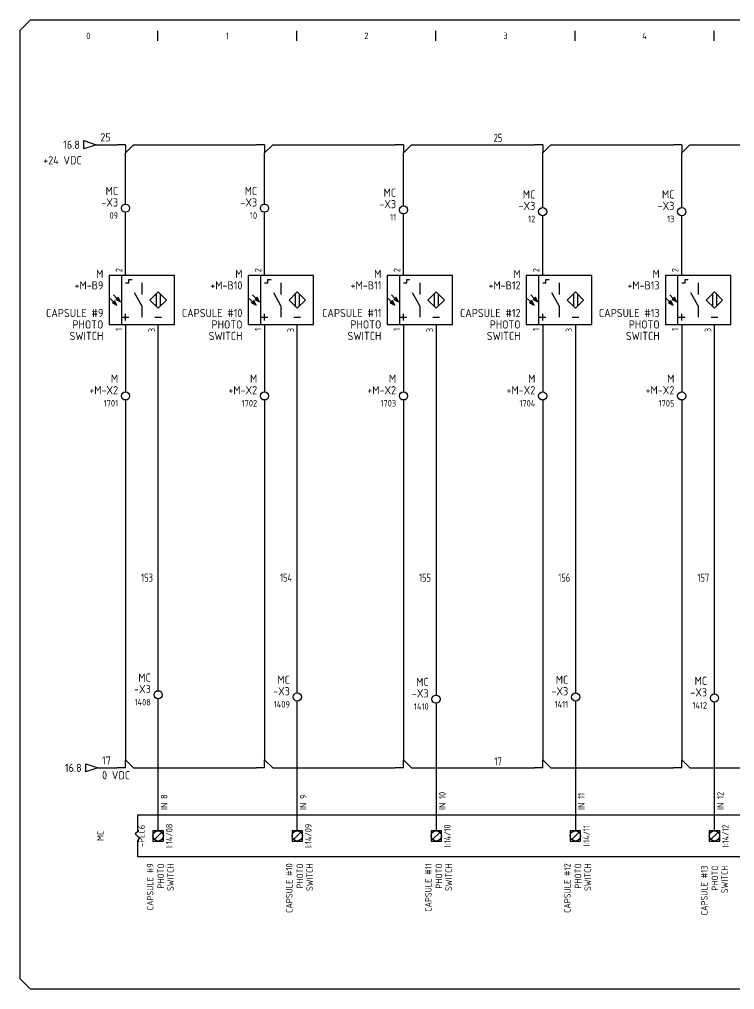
# Model space of a CAD drawing. Header units: millimetres. Extents: x 0 to 840, y 0 to 593.
# Drawn here: x 0 to 438, y 0 to 593 of the extents above; entities that cross this region are included whole.
import ezdxf
from ezdxf.enums import TextEntityAlignment as Align

# ---------------------------------------------------------------- set-up
doc = ezdxf.new("R2010")
doc.units = ezdxf.units.MM
doc.header["$LTSCALE"] = 10
doc.header["$MEASUREMENT"] = 0
for name, color, linetype in [('BLU_1.0mm^2', 5, 'Continuous'), ('BLU_1.5mm^2', 5, 'Continuous'), ('DESC', 150, 'Continuous'), ('GRN_1.0mm^2', 3, 'Continuous'), ('GRY_0.5mm^2', 9, 'Continuous'), ('LOC', 8, 'Continuous'), ('SYMS', 7, 'Continuous'), ('TAGS', 150, 'Continuous'), ('TERMS', 123, 'Continuous'), ('TITLE', 7, 'Continuous'), ('WIRENO', 72, 'Continuous'), ('WIREREF_DEST', 52, 'Continuous'), ('XREF', 7, 'Continuous')]:
    doc.layers.add(name, color=color, linetype=linetype)
doc.styles.add('ITALIC', font='ITALIC')
doc.styles.add('SIMPLEX', font='simplex')
doc.styles.add('WD_IEC', font='isocp2.shx', dxfattribs={"width": 0.9, "height": 4})

# ---------------------------------------------------------------- blocks, each defined once
blk = doc.blocks.new('PLCIO_51B4$$1')
at = {"layer": 'SYMS', "ltscale": 25}
for p, q in [((-12.7, 12.7), (-12.7, 2.54)), ((653.53, 12.7), (-12.7, 12.7)), ((-12.7, 2.54), (-14.05, 1.19)), ((-14.05, 1.19), (-11.35, -1.5)), ((-11.35, -1.5), (-12.7, -2.85)), ((-12.7, -2.85), (-12.7, -12.7)), ((-12.7, -12.7), (653.53, -12.7))]:
    blk.add_line(p, q, dxfattribs=at)
at = {"layer": 'SYMS'}
for p, q in [((-3.18, 3.17), (-3.18, -3.18)), ((3.17, 3.17), (-3.18, 3.17)), ((-3.18, 3.17), (-3.18, -3.18)), ((3.17, 3.17), (-3.18, 3.17)), ((-2.25, -2.25), (2.25, 2.25)), ((3.17, -3.18), (3.17, 3.17)), ((3.17, -3.18), (3.17, 3.17)), ((81.83, 3.17), (81.83, -3.18)), ((88.17, 3.17), (81.83, 3.17)), ((81.83, 3.17), (81.83, -3.18)), ((88.17, 3.17), (81.83, 3.17)), ((82.75, -2.25), (87.25, 2.25)), ((88.17, -3.18), (88.17, 3.17)), ((88.17, -3.18), (88.17, 3.17)), ((166.82, 3.17), (166.82, -3.18)), ((173.18, 3.17), (166.82, 3.17)), ((166.82, 3.17), (166.82, -3.18)), ((173.18, 3.17), (166.82, 3.17)), ((167.75, -2.25), (172.25, 2.25)), ((173.18, -3.18), (173.18, 3.17)), ((173.18, -3.18), (173.18, 3.17)), ((251.82, 3.17), (251.82, -3.18)), ((258.18, 3.17), (251.82, 3.17)), ((251.82, 3.17), (251.82, -3.18)), ((258.18, 3.17), (251.82, 3.17)), ((252.75, -2.25), (257.25, 2.25)), ((258.18, -3.18), (258.18, 3.17)), ((258.18, -3.18), (258.18, 3.17)), ((336.82, 3.17), (336.82, -3.18)), ((343.18, 3.17), (336.82, 3.17)), ((336.82, 3.17), (336.82, -3.18)), ((343.18, 3.17), (336.82, 3.17)), ((337.75, -2.25), (342.25, 2.25)), ((343.18, -3.18), (343.18, 3.17)), ((343.18, -3.18), (343.18, 3.17)), ((-3.18, -3.18), (3.17, -3.18)), ((-3.18, -3.18), (3.17, -3.18)), ((81.83, -3.18), (88.17, -3.18)), ((81.83, -3.18), (88.17, -3.18)), ((166.82, -3.18), (173.18, -3.18)), ((166.82, -3.18), (173.18, -3.18)), ((251.82, -3.18), (258.18, -3.18)), ((251.82, -3.18), (258.18, -3.18)), ((336.82, -3.18), (343.18, -3.18)), ((336.82, -3.18), (343.18, -3.18))]:
    blk.add_line(p, q, dxfattribs=at)
for centre in [(0, 0), (85, 0), (170, 0), (255, 0), (340, 0)]:
    blk.add_circle(centre, 3.17, dxfattribs=at)
at = {"ltscale": 25, "style": 'WD_IEC', "width": 0.8}
blk.add_attdef('LOC', text='', height=3.17, rotation=90, dxfattribs=at).set_placement((-33.34, 0), align=Align.CENTER)
at = {"ltscale": 25, "style": 'WD_IEC'}
blk.add_attdef('TAG_1', text='', height=3.17, rotation=90, dxfattribs=at).set_placement((-8.17, 0), align=Align.CENTER)
at = {"layer": 'SYMS', "style": 'WD_IEC', "width": 0.9}
for tag, p in [('TERMDESC09', (1.65, 15.88)), ('TERMDESC10', (86.65, 15.88)), ('TERMDESC11', (171.65, 15.88)), ('TERMDESC12', (256.65, 15.88)), ('TERMDESC13', (341.65, 15.88)), ('TERMDESC14', (426.65, 15.88)), ('TERMDESC15', (511.65, 15.88)), ('TERMDESC16', (596.65, 15.88))]:
    blk.add_attdef(tag, text='', height=3.17, rotation=90, dxfattribs=at).set_placement(p, align=Align.TOP_LEFT)
at = {"layer": 'SYMS', "style": 'WD_IEC'}
for tag, p in [('TAGA09', (4.76, 0)), ('TAGA10', (89.76, 0)), ('TAGA12', (259.76, 0)), ('TAGA13', (344.76, 0)), ('TAGA14', (429.76, 0)), ('TAGA15', (514.76, 0)), ('TAGA16', (599.76, 0)), ('TAGA11', (174.76, 0))]:
    blk.add_attdef(tag, text='', height=3.17, rotation=90, dxfattribs=at).set_placement(p, align=Align.TOP_CENTER)
at = {"layer": 'SYMS', "style": 'WD_IEC', "width": 0.9}
for tag, p in [('TERM09', (-4.76, 0)), ('TERM10', (80.24, 0)), ('TERM11', (165.24, 0)), ('TERM12', (250.24, 0)), ('TERM13', (335.24, 0)), ('TERM14', (420.24, 0)), ('TERM15', (505.24, 0)), ('TERM16', (590.24, 0)), ('TERM17', (639.24, 0))]:
    blk.add_attdef(tag, text='', height=3.17, rotation=90, dxfattribs=at).set_placement(p, align=Align.CENTER)
at = {"layer": 'SYMS', "style": 'WD_IEC', "flags": 1}
for tag, p in [('X2TERM09', (0, 3.17)), ('X2TERM10', (85, 3.17)), ('X2TERM11', (170, 3.17)), ('X2TERM12', (255, 3.17)), ('X2TERM13', (340, 3.17)), ('X2TERM14', (425, 3.17)), ('X2TERM15', (510, 3.17)), ('X2TERM16', (595, 3.17)), ('X8TERM17', (644, -3.18))]:
    blk.add_attdef(tag, text='', height=0.254, rotation=90, dxfattribs=at).set_placement(p, align=Align.RIGHT)
at = {"layer": 'SYMS', "style": 'WD_IEC', "width": 0.9}
blk.add_attdef('TERMDESC17', text='', height=3.17, rotation=90, dxfattribs=at).set_placement((645.59, -15.88), align=Align.TOP_RIGHT)
for tag, p in [('DESCA10', (82.62, -29.37)), ('DESCB10', (86.59, -29.37)), ('DESCC10', (90.56, -29.37)), ('DESCD10', (94.53, -29.37)), ('DESCE10', (98.49, -29.37)), ('DESCA12', (252.62, -29.37)), ('DESCB12', (256.59, -29.37)), ('DESCC12', (260.56, -29.37)), ('DESCD12', (264.53, -29.37)), ('DESCE12', (268.49, -29.37)), ('DESCA13', (337.62, -29.37)), ('DESCB13', (341.59, -29.37)), ('DESCC13', (345.56, -29.37)), ('DESCD13', (349.53, -29.37)), ('DESCE13', (353.49, -29.37)), ('DESCA14', (422.62, -29.37)), ('DESCB14', (426.59, -29.37)), ('DESCC14', (430.56, -29.37)), ('DESCD14', (434.53, -29.37)), ('DESCE14', (438.49, -29.37)), ('DESCA15', (507.62, -29.37)), ('DESCB15', (511.59, -29.37)), ('DESCC15', (515.56, -29.37)), ('DESCD15', (519.53, -29.37)), ('DESCE15', (523.49, -29.37)), ('DESCA16', (592.62, -29.37)), ('DESCB16', (596.59, -29.37)), ('DESCC16', (600.56, -29.37)), ('DESCD16', (604.53, -29.37)), ('DESCE16', (608.49, -29.37)), ('DESCA09', (-2.38, -29.37)), ('DESCB09', (1.59, -29.37)), ('DESCC09', (5.56, -29.37)), ('DESCD09', (9.52, -29.37)), ('DESCE09', (13.49, -29.37)), ('DESCA11', (167.62, -29.37)), ('DESCB11', (171.59, -29.37)), ('DESCC11', (175.56, -29.37)), ('DESCD11', (179.53, -29.37)), ('DESCE11', (183.49, -29.37))]:
    blk.add_attdef(tag, text='', height=3.17, rotation=90, dxfattribs=at).set_placement(p, align=Align.RIGHT)
blk = doc.blocks.new('VPX11PE3R')
for p, q in [((-1.25, 7.5), (-1.25, -7.5)), ((1, 5.25), (1, 6.25)), ((1, 6.25), (2, 6.25)), ((0, 5.25), (1, 5.25)), ((5, 5.25), (5, 1.75)), ((-3.66, -0.53), (-4.72, 0.53)), ((-2.59, 0.53), (-3.66, 1.59)), ((-2.24, 0.88), (-2.95, 0.18)), ((-2.95, 0.18), (-1.53, -0.53)), ((-1.53, -0.53), (-2.24, 0.88)), ((5, -1.75), (2.81, 2.19)), ((9.38, 1.87), (9.38, -1.88)), ((10.62, 1.87), (10.62, -1.88)), ((-3.3, -0.18), (-4.01, -0.88)), ((-4.01, -0.88), (-2.59, -1.59)), ((-2.59, -1.59), (-3.3, -0.18)), ((5, -1.75), (5, -5.25)), ((-1, -5.25), (1, -5.25)), ((0, -6.25), (0, -4.25)), ((9, -5.25), (11, -5.25))]:
    blk.add_line(p, q)
for points in [[(-5, -7.5), (15, -7.5), (15, 7.5), (-5, 7.5)], [(10, 2.5), (12.5, 0), (10, -2.5), (7.5, 0)]]:
    blk.add_lwpolyline(points, close=True)
for points in [[(-2.24, 0.88), (-2.95, 0.18), (-1.53, -0.53)], [(-3.3, -0.18), (-4.01, -0.88), (-2.59, -1.59)]]:
    blk.add_solid(points)
at = {"style": 'WD_IEC'}
blk.add_attdef('TERM02', (-1, 8.5), '', height=2, rotation=90, dxfattribs=at)
for tag, p in [('INST', (-6.75, 10.25)), ('LOC', (-6.75, 6.75)), ('TAG1', (-6.75, 3.25)), ('DESC1', (-6.75, -5.2)), ('DESC2', (-6.75, -8.7)), ('DESC3', (-6.75, -12.2))]:
    blk.add_attdef(tag, text='', height=2.5, dxfattribs=at).set_placement(p, align=Align.RIGHT)
at = {"style": 'WD_IEC', "flags": 1}
for tag, p, height in [('X2TERM02', (0, 7.5), 0.32), ('MFG', (17.75, 6.5), 1.5), ('CAT', (17.75, 4), 1.5), ('ASSYCODE', (16, -4), 1), ('FAMILY', (16, -5.5), 1), ('X8TERM01', (0, -7.5), 0.32), ('X8TERM03', (10, -7.5), 0.32), ('CATDESC', (16, -7), 1)]:
    blk.add_attdef(tag, p, '', height=height, dxfattribs=at)
at = {"lineweight": 15, "style": 'WD_IEC'}
blk.add_attdef('XREF', text='', height=2.5, dxfattribs=at).set_placement((-6.75, -1.35), align=Align.RIGHT)
at = {"style": 'WD_IEC'}
for tag, p in [('TERM01', (-1, -8.5)), ('TERM03', (9, -8.5))]:
    blk.add_attdef(tag, text='', height=2, rotation=90, dxfattribs=at).set_placement(p, align=Align.RIGHT)
blk = doc.blocks.new('acade_title')
at = {"layer": 'SYMS'}
for p, q in [((85, 580), (85, 586)), ((170, 580), (170, 586)), ((255, 580), (255, 586)), ((340, 580), (340, 586)), ((425, 580), (425, 586))]:
    blk.add_line(p, q, dxfattribs=at)
at = {"layer": 'TITLE', "const_width": 0.784}
blk.add_lwpolyline([(765.79, 7.07), (765.79, 586.36), (759.5, 592.64), (7.07, 592.64), (0.79, 586.36), (0.79, 7.07), (7.07, 0.79), (759.5, 0.79)], close=True, dxfattribs=at)
at = {"layer": 'SYMS', "style": 'WD_IEC', "width": 0.9}
for s, p in [('0', (42.5, 581)), ('1', (127.5, 581)), ('2', (212.5, 581)), ('3', (297.5, 581)), ('4', (382.5, 581))]:
    blk.add_text(s, height=4, dxfattribs=at).set_placement(p, align=Align.CENTER)
at = {"layer": 'TITLE', "color": 1, "style": 'ITALIC'}
for tag, height, p in [('TITLE#1', 3, (806.47, 85.58)), ('TITLE#2', 3, (806.47, 80.5)), ('TITLE#3', 3, (806.47, 75.41)), ('TITLE#4', 3, (806.47, 70.33)), ('DWG#', 4, (806.47, 20.76))]:
    blk.add_attdef(tag, text='', height=height, dxfattribs=at).set_placement(p, align=Align.CENTER)
at = {"layer": 'TITLE', "color": 1, "style": 'SIMPLEX'}
blk.add_attdef('CAD#', (772.63, 49.19), '', height=2.5, rotation=90, dxfattribs=at)
at = {"layer": 'TITLE', "color": 1}
for tag, p, height, style in [('ENGINEER', (783.37, 49.19), 2.5, 'ITALIC'), ('CHKDBY', (813.2, 49.2), 2.5, 'ITALIC'), ('JOB#', (789.06, 41.3), 2.5, 'SIMPLEX'), ('DRAWNBY', (814.95, 41.3), 2.5, 'ITALIC'), ('SCALE', (786.29, 33.76), 2.5, 'SIMPLEX'), ('DATE', (812.8, 33.76), 2.5, 'SIMPLEX'), ('SHTS', (815.9, 6.29), 4, 'ITALIC')]:
    blk.add_attdef(tag, p, '', height=height, dxfattribs=dict(at, style=style))
at = {"layer": 'TITLE', "color": 1, "style": 'ITALIC'}
blk.add_attdef('SH#', text='', height=4, dxfattribs=at).set_placement((799.54, 6.29), align=Align.RIGHT)
at = {"layer": 'TITLE', "color": 7, "flags": 9}
blk.add_attdef('WD_TB', (782.91, 0.79), '', height=3.14, dxfattribs=at)
blk = doc.blocks.new('HA1D3')
blk.add_lwpolyline([(0, 0), (-3.75, -1.25), (-3.75, 1.25)], close=True)
at = {"style": 'WD_IEC'}
for tag, p, height, flags in [('WIRENO', (1.25, 1), 2.5, 8), ('X1TERM01', (0, 0), 0.32, 1)]:
    blk.add_attdef(tag, p, '', height=height, dxfattribs=dict(at, flags=flags))
blk.add_attdef('XREF', text='', height=2.5, dxfattribs=at).set_placement((-5, 0), align=Align.MIDDLE_RIGHT)
at = {"style": 'WD_IEC', "flags": 1}
blk.add_attdef('SIGCODE', text='', height=1, dxfattribs=at).set_placement((-2.5, 1.8), align=Align.RIGHT)
at = {"style": 'WD_IEC'}
blk.add_attdef('DESC1', text='', height=2.5, dxfattribs=at).set_placement((1.25, -1), align=Align.TOP_LEFT)
blk = doc.blocks.new('VT0002')
blk.add_circle((0, 0), 1.25)
at = {"style": 'WD_IEC'}
for tag, p in [('INST', (-2.25, 6.5)), ('LOC', (-2.25, 3.5)), ('DESC1', (-2.25, -6.25)), ('DESC2', (-2.25, -9.25)), ('DESC3', (-2.25, -12.25))]:
    blk.add_attdef(tag, text='', height=2.5, dxfattribs=at).set_placement(p, align=Align.RIGHT)
at = {"style": 'WD_IEC', "flags": 1}
for tag, p, height in [('ASSYCODE', (2.75, 10.75), 1), ('CATDESC', (2.75, 9.25), 1), ('MFG', (2.75, 7.25), 1.5), ('CAT', (2.75, 4.75), 1.5), ('X4PIN01', (-1.25, 1), 0.25), ('X4TERM01', (-1.25, 0), 0.25), ('X4TERMDESC01', (-1.25, 0.5), 0.4), ('STRIPSEQ', (0, 0), 0.025), ('X2PIN01', (0, 2.25), 0.25), ('X2TERM01', (0, 1.25), 0.25), ('X8PIN01', (0, -0.25), 0.25), ('X2TERMDESC01', (0, 1.75), 0.4), ('X1PIN01', (1.25, 1), 0.25), ('X1TERM01', (1.25, 0), 0.25), ('X1TERMDESC01', (1.25, 0.5), 0.4), ('LINKTERM', (0, -0.04), 0.025), ('X8TERM01', (0, -1.25), 0.25), ('X8TERMDESC01', (0, -0.75), 0.4)]:
    blk.add_attdef(tag, p, '', height=height, dxfattribs=at)
at = {"style": 'WD_IEC', "flags": 8}
for tag, height, p in [('TAGSTRIP', 2.5, (-2.25, 0.5)), ('TERM01', 2, (-2.25, -3.25))]:
    blk.add_attdef(tag, text='', height=height, dxfattribs=at).set_placement(p, align=Align.RIGHT)
blk = doc.blocks.new('WD_WNH')
at = {"linetype": 'Continuous', "style": 'WD_IEC', "width": 0.8}
blk.add_attdef('WIRENO', text='', height=2.5, dxfattribs=at).set_placement((0, 0.75), align=Align.CENTER)
at = {"style": 'WD_IEC', "flags": 1}
for tag, p in [('W08USER', (0, 0.375)), ('W04USER', (0, 0.875)), ('W05USER', (0, 0.75)), ('W09USER', (0, 0.25)), ('W03USER', (0, 1)), ('W06USER', (0, 0.625)), ('W07USER', (0, 0.5)), ('W02USER', (0, 1.125)), ('W01USER', (0, 1.25)), ('W10USER', (0, 0.125))]:
    blk.add_attdef(tag, text='', height=0.08, dxfattribs=at).set_placement(p, align=Align.CENTER)
blk = doc.blocks.new('WD_WNV')
at = {"linetype": 'Continuous', "style": 'WD_IEC', "width": 0.8}
blk.add_attdef('WIRENO', text='', height=2.5, dxfattribs=at).set_placement((-1.6, 0), align=Align.MIDDLE_RIGHT)
at = {"style": 'WD_IEC', "flags": 1}
for tag, p in [('W08USER', (-1, 0.375)), ('W04USER', (-1, 0.875)), ('W05USER', (-1, 0.75)), ('W09USER', (-1, 0.25)), ('W03USER', (-1, 1)), ('W06USER', (-1, 0.625)), ('W07USER', (-1, 0.5)), ('W02USER', (-1, 1.125)), ('W01USER', (-1, 1.25)), ('W10USER', (-1, 0.125))]:
    blk.add_attdef(tag, text='', height=0.08, dxfattribs=at).set_placement(p, align=Align.CENTER)
blk = doc.blocks.new('VT0_184')
for p, q in [((0, 0), (-2.5, 0)), ((0, 0), (0, -2.5)), ((0, -2.5), (2.5, 0))]:
    blk.add_line(p, q)
at = {"style": 'WD_IEC', "flags": 1}
for tag, p in [('X4TERM01', (-2.5, 0)), ('X1TERM01', (2.5, 0)), ('X8TERM01', (0, -2.5)), ('WDWSEQ', (1.53, -1.26))]:
    blk.add_attdef(tag, p, '', height=0.4, dxfattribs=at)
blk = doc.blocks.new('HT0_184')
for p, q in [((0, 0), (-2.5, 0)), ((0, 0), (0, -2.5)), ((0, -2.5), (2.5, 0))]:
    blk.add_line(p, q)
at = {"style": 'WD_IEC', "flags": 1}
for tag, p in [('X4TERM01', (-2.5, 0)), ('X1TERM01', (2.5, 0)), ('X8TERM01', (0, -2.5)), ('WDWSEQ', (1.53, -1.26))]:
    blk.add_attdef(tag, p, '', height=0.4, dxfattribs=at)
blk = doc.blocks.new('HT0_124')
for p, q in [((0, 0), (-2.5, 0)), ((0, 0), (0, 2.5)), ((0, 2.5), (2.5, 0))]:
    blk.add_line(p, q)
at = {"style": 'WD_IEC', "flags": 1}
for tag, p in [('X4TERM01', (-2.5, 0)), ('X2TERM01', (0, 2.5)), ('WDWSEQ', (1.6, 1.48)), ('X1TERM01', (2.5, 0))]:
    blk.add_attdef(tag, p, '', height=0.4, dxfattribs=at)

msp = doc.modelspace()

# ---------------------------------------------------------------- linework, layer by layer
at = {"layer": 'BLU_1.0mm^2', "ltscale": 4}
for p, q in [((47.38, 516.5), (60.22, 516.5)), ((70.22, 516.5), (145.22, 516.5)), ((155.22, 516.5), (230.13, 516.5)), ((240.13, 516.5), (315.23, 516.5)), ((325.23, 516.5), (400.22, 516.5)), ((410.22, 516.5), (485.22, 516.5)), ((65.22, 480.22), (65.22, 511.5)), ((150.22, 480.22), (150.22, 511.5)), ((235.13, 479.17), (235.13, 511.5)), ((320.23, 478.11), (320.23, 511.5)), ((405.22, 478.11), (405.22, 511.5)), ((65.22, 436.58), (65.22, 475.22)), ((150.22, 436.58), (150.22, 475.22)), ((235.13, 436.58), (235.13, 474.17)), ((320.23, 436.58), (320.23, 473.11)), ((405.22, 436.58), (405.22, 473.11)), ((65.22, 406.58), (65.22, 365.55)), ((150.22, 406.58), (150.22, 365.55)), ((235.13, 406.58), (235.13, 365.55)), ((320.23, 406.58), (320.23, 365.55)), ((405.22, 406.58), (405.22, 365.55))]:
    msp.add_line(p, q, dxfattribs=at)
at = {"layer": 'BLU_1.5mm^2', "ltscale": 4}
for p, q in [((85.22, 182.99), (85.22, 406.58)), ((170.22, 181.66), (170.22, 406.58)), ((255.13, 406.58), (255.04, 180.33)), ((425.22, 180.99), (425.22, 406.58))]:
    msp.add_line(p, q, dxfattribs=at)
at = {"layer": 'BLU_1.5mm^2'}
msp.add_line((340.23, 406.58), (340.35, 181.66), dxfattribs=at)
at = {"layer": 'GRN_1.0mm^2'}
for p, q in [((65.22, 360.55), (65.22, 140.84)), ((150.22, 360.55), (150.22, 140.84)), ((235.13, 360.55), (235.13, 140.84)), ((320.23, 360.55), (320.23, 140.84))]:
    msp.add_line(p, q, dxfattribs=at)
at = {"layer": 'GRN_1.0mm^2', "ltscale": 4}
for p, q in [((405.22, 360.55), (405.22, 140.84)), ((48.43, 135.84), (60.22, 135.84)), ((70.22, 135.84), (145.22, 135.84)), ((150.22, 135.84), (150.22, 135.84)), ((155.22, 135.84), (230.13, 135.84)), ((240.13, 135.84), (315.23, 135.84)), ((320.23, 135.84), (320.23, 135.84)), ((325.23, 135.84), (400.22, 135.84)), ((410.22, 135.84), (485.22, 135.84))]:
    msp.add_line(p, q, dxfattribs=at)
at = {"layer": 'GRY_0.5mm^2'}
for p, q in [((85.22, 97.47), (85.22, 177.99)), ((170.22, 97.47), (170.22, 176.66)), ((425.22, 97.47), (425.22, 175.99))]:
    msp.add_line(p, q, dxfattribs=at)
at = {"layer": 'GRY_0.5mm^2', "ltscale": 4}
for p, q in [((255.04, 175.33), (255.13, 97.47)), ((340.35, 176.66), (340.22, 97.47))]:
    msp.add_line(p, q, dxfattribs=at)

# ---------------------------------------------------------------- block references
at = {"layer": 'BLU_1.0mm^2', "ltscale": 4, "xscale": 2, "yscale": 2, "zscale": 2}
for name, p in [('VT0_184', (65.22, 516.5)), ('HT0_184', (150.22, 516.5)), ('HT0_184', (235.13, 516.5)), ('HT0_184', (320.23, 516.5)), ('HT0_184', (405.22, 516.5))]:
    msp.add_blockref(name, p, dxfattribs=at)
at = {"layer": 'GRN_1.0mm^2', "ltscale": 4, "xscale": 2, "yscale": 2, "zscale": 2}
for p in [(65.22, 135.84), (150.22, 135.84), (235.13, 135.84), (320.23, 135.84), (405.22, 135.84)]:
    msp.add_blockref('HT0_124', p, dxfattribs=at)
at = {"layer": 'SYMS', "ltscale": 4}
msp.add_blockref('acade_title', (0, 0), dxfattribs=at)
ref = msp.add_blockref('HA1D3', (47.38, 516.5), dxfattribs=dict(at, xscale=2, yscale=2, zscale=2))
ref.add_attrib('XREF', '16.8', dxfattribs={"layer": 'XREF', "height": 5, "style": 'WD_IEC'}).set_placement((37.38, 516.5), align=Align.MIDDLE_RIGHT)
ref.add_attrib('DESC1', '+24 VDC', dxfattribs={"layer": 'DESC', "height": 5, "style": 'WD_IEC'}).set_placement((14.96, 509.48), align=Align.TOP_LEFT)
ref.add_attrib('WIRENO', '25', (49.88, 518.5), dxfattribs={"layer": 'WIREREF_DEST', "height": 5, "style": 'WD_IEC', "flags": 8})
ref = msp.add_blockref('VT0002', (65.22, 477.72), dxfattribs=dict(at, xscale=2, yscale=2, zscale=2))
ref.add_attrib('TERM01', '09', dxfattribs={"layer": 'TERMS', "height": 4, "style": 'WD_IEC', "flags": 8}).set_placement((60.72, 471.22), align=Align.RIGHT)
ref.add_attrib('LOC', 'MC', dxfattribs={"layer": 'LOC', "height": 5, "style": 'WD_IEC'}).set_placement((60.72, 485.72), align=Align.RIGHT)
ref.add_attrib('TAGSTRIP', '-X3', dxfattribs={"layer": 'TAGS', "height": 5, "style": 'WD_IEC', "flags": 8}).set_placement((60.72, 478.72), align=Align.RIGHT)
ref = msp.add_blockref('VT0002', (150.22, 477.72), dxfattribs=dict(at, xscale=2, yscale=2, zscale=2))
ref.add_attrib('TERM01', '10', dxfattribs={"layer": 'TERMS', "height": 4, "style": 'WD_IEC', "flags": 8}).set_placement((145.72, 471.22), align=Align.RIGHT)
ref.add_attrib('LOC', 'MC', dxfattribs={"layer": 'LOC', "height": 5, "style": 'WD_IEC'}).set_placement((145.72, 485.72), align=Align.RIGHT)
ref.add_attrib('TAGSTRIP', '-X3', dxfattribs={"layer": 'TAGS', "height": 5, "style": 'WD_IEC', "flags": 8}).set_placement((145.72, 478.72), align=Align.RIGHT)
ref = msp.add_blockref('VT0002', (235.13, 476.67), dxfattribs=dict(at, xscale=2, yscale=2, zscale=2))
ref.add_attrib('TERM01', '11', dxfattribs={"layer": 'TERMS', "height": 4, "style": 'WD_IEC', "flags": 8}).set_placement((230.63, 470.17), align=Align.RIGHT)
ref.add_attrib('LOC', 'MC', dxfattribs={"layer": 'LOC', "height": 5, "style": 'WD_IEC'}).set_placement((230.63, 484.67), align=Align.RIGHT)
ref.add_attrib('TAGSTRIP', '-X3', dxfattribs={"layer": 'TAGS', "height": 5, "style": 'WD_IEC', "flags": 8}).set_placement((230.63, 477.67), align=Align.RIGHT)
ref = msp.add_blockref('VT0002', (320.23, 475.61), dxfattribs=dict(at, xscale=2, yscale=2, zscale=2))
ref.add_attrib('TERM01', '12', dxfattribs={"layer": 'TERMS', "height": 4, "style": 'WD_IEC', "flags": 8}).set_placement((315.73, 469.11), align=Align.RIGHT)
ref.add_attrib('LOC', 'MC', dxfattribs={"layer": 'LOC', "height": 5, "style": 'WD_IEC'}).set_placement((315.73, 483.61), align=Align.RIGHT)
ref.add_attrib('TAGSTRIP', '-X3', dxfattribs={"layer": 'TAGS', "height": 5, "style": 'WD_IEC', "flags": 8}).set_placement((315.73, 476.61), align=Align.RIGHT)
ref = msp.add_blockref('VT0002', (405.22, 475.61), dxfattribs=dict(at, xscale=2, yscale=2, zscale=2))
ref.add_attrib('TERM01', '13', dxfattribs={"layer": 'TERMS', "height": 4, "style": 'WD_IEC', "flags": 8}).set_placement((400.72, 469.11), align=Align.RIGHT)
ref.add_attrib('LOC', 'MC', dxfattribs={"layer": 'LOC', "height": 5, "style": 'WD_IEC'}).set_placement((400.72, 483.61), align=Align.RIGHT)
ref.add_attrib('TAGSTRIP', '-X3', dxfattribs={"layer": 'TAGS', "height": 5, "style": 'WD_IEC', "flags": 8}).set_placement((400.72, 476.61), align=Align.RIGHT)
ref = msp.add_blockref('VPX11PE3R', (65.22, 421.58), dxfattribs=dict(at, xscale=2, yscale=2, zscale=2))
ref.add_attrib('TAG1', '+M-B9', dxfattribs={"layer": 'TAGS', "height": 5, "style": 'WD_IEC'}).set_placement((51.72, 428.08), align=Align.RIGHT)
ref.add_attrib('LOC', 'M', dxfattribs={"layer": 'LOC', "height": 5, "style": 'WD_IEC'}).set_placement((51.72, 435.08), align=Align.RIGHT)
ref.add_attrib('DESC1', 'CAPSULE #9', dxfattribs={"layer": 'DESC', "height": 5, "style": 'WD_IEC'}).set_placement((51.72, 411.18), align=Align.RIGHT)
ref.add_attrib('DESC2', 'PHOTO', dxfattribs={"layer": 'DESC', "height": 5, "style": 'WD_IEC'}).set_placement((51.72, 404.18), align=Align.RIGHT)
ref.add_attrib('DESC3', 'SWITCH', dxfattribs={"layer": 'DESC', "height": 5, "style": 'WD_IEC'}).set_placement((51.72, 397.18), align=Align.RIGHT)
ref.add_attrib('TERM01', '1', dxfattribs={"layer": 'TERMS', "height": 4, "rotation": 90, "style": 'WD_IEC'}).set_placement((63.22, 404.58), align=Align.RIGHT)
ref.add_attrib('TERM02', '2', (63.22, 438.58), dxfattribs={"layer": 'TERMS', "height": 4, "rotation": 90, "style": 'WD_IEC'})
ref.add_attrib('TERM03', '3', dxfattribs={"layer": 'TERMS', "height": 4, "rotation": 90, "style": 'WD_IEC'}).set_placement((83.22, 404.58), align=Align.RIGHT)
ref = msp.add_blockref('VPX11PE3R', (150.22, 421.58), dxfattribs=dict(at, xscale=2, yscale=2, zscale=2))
ref.add_attrib('TAG1', '+M-B10', dxfattribs={"layer": 'TAGS', "height": 5, "style": 'WD_IEC'}).set_placement((136.72, 428.08), align=Align.RIGHT)
ref.add_attrib('LOC', 'M', dxfattribs={"layer": 'LOC', "height": 5, "style": 'WD_IEC'}).set_placement((136.72, 435.08), align=Align.RIGHT)
ref.add_attrib('DESC1', 'CAPSULE #10', dxfattribs={"layer": 'DESC', "height": 5, "style": 'WD_IEC'}).set_placement((136.72, 411.18), align=Align.RIGHT)
ref.add_attrib('DESC2', 'PHOTO', dxfattribs={"layer": 'DESC', "height": 5, "style": 'WD_IEC'}).set_placement((136.72, 404.18), align=Align.RIGHT)
ref.add_attrib('DESC3', 'SWITCH', dxfattribs={"layer": 'DESC', "height": 5, "style": 'WD_IEC'}).set_placement((136.72, 397.18), align=Align.RIGHT)
ref.add_attrib('TERM01', '1', dxfattribs={"layer": 'TERMS', "height": 4, "rotation": 90, "style": 'WD_IEC'}).set_placement((148.22, 404.58), align=Align.RIGHT)
ref.add_attrib('TERM02', '2', (148.22, 438.58), dxfattribs={"layer": 'TERMS', "height": 4, "rotation": 90, "style": 'WD_IEC'})
ref.add_attrib('TERM03', '3', dxfattribs={"layer": 'TERMS', "height": 4, "rotation": 90, "style": 'WD_IEC'}).set_placement((168.22, 404.58), align=Align.RIGHT)
ref = msp.add_blockref('VPX11PE3R', (235.13, 421.58), dxfattribs=dict(at, xscale=2, yscale=2, zscale=2))
ref.add_attrib('TAG1', '+M-B11', dxfattribs={"layer": 'TAGS', "height": 5, "style": 'WD_IEC'}).set_placement((221.63, 428.08), align=Align.RIGHT)
ref.add_attrib('LOC', 'M', dxfattribs={"layer": 'LOC', "height": 5, "style": 'WD_IEC'}).set_placement((221.63, 435.08), align=Align.RIGHT)
ref.add_attrib('DESC1', 'CAPSULE #11', dxfattribs={"layer": 'DESC', "height": 5, "style": 'WD_IEC'}).set_placement((221.63, 411.18), align=Align.RIGHT)
ref.add_attrib('DESC2', 'PHOTO', dxfattribs={"layer": 'DESC', "height": 5, "style": 'WD_IEC'}).set_placement((221.63, 404.18), align=Align.RIGHT)
ref.add_attrib('DESC3', 'SWITCH', dxfattribs={"layer": 'DESC', "height": 5, "style": 'WD_IEC'}).set_placement((221.63, 397.18), align=Align.RIGHT)
ref.add_attrib('TERM01', '1', dxfattribs={"layer": 'TERMS', "height": 4, "rotation": 90, "style": 'WD_IEC'}).set_placement((233.13, 404.58), align=Align.RIGHT)
ref.add_attrib('TERM02', '2', (233.13, 438.58), dxfattribs={"layer": 'TERMS', "height": 4, "rotation": 90, "style": 'WD_IEC'})
ref.add_attrib('TERM03', '3', dxfattribs={"layer": 'TERMS', "height": 4, "rotation": 90, "style": 'WD_IEC'}).set_placement((253.13, 404.58), align=Align.RIGHT)
ref = msp.add_blockref('VPX11PE3R', (320.23, 421.58), dxfattribs=dict(at, xscale=2, yscale=2, zscale=2))
ref.add_attrib('TAG1', '+M-B12', dxfattribs={"layer": 'TAGS', "height": 5, "style": 'WD_IEC'}).set_placement((306.73, 428.08), align=Align.RIGHT)
ref.add_attrib('LOC', 'M', dxfattribs={"layer": 'LOC', "height": 5, "style": 'WD_IEC'}).set_placement((306.73, 435.08), align=Align.RIGHT)
ref.add_attrib('DESC1', 'CAPSULE #12', dxfattribs={"layer": 'DESC', "height": 5, "style": 'WD_IEC'}).set_placement((306.73, 411.18), align=Align.RIGHT)
ref.add_attrib('DESC2', 'PHOTO', dxfattribs={"layer": 'DESC', "height": 5, "style": 'WD_IEC'}).set_placement((306.73, 404.18), align=Align.RIGHT)
ref.add_attrib('DESC3', 'SWITCH', dxfattribs={"layer": 'DESC', "height": 5, "style": 'WD_IEC'}).set_placement((306.73, 397.18), align=Align.RIGHT)
ref.add_attrib('TERM01', '1', dxfattribs={"layer": 'TERMS', "height": 4, "rotation": 90, "style": 'WD_IEC'}).set_placement((318.23, 404.58), align=Align.RIGHT)
ref.add_attrib('TERM02', '2', (318.23, 438.58), dxfattribs={"layer": 'TERMS', "height": 4, "rotation": 90, "style": 'WD_IEC'})
ref.add_attrib('TERM03', '3', dxfattribs={"layer": 'TERMS', "height": 4, "rotation": 90, "style": 'WD_IEC'}).set_placement((338.23, 404.58), align=Align.RIGHT)
ref = msp.add_blockref('VPX11PE3R', (405.22, 421.58), dxfattribs=dict(at, xscale=2, yscale=2, zscale=2))
ref.add_attrib('TAG1', '+M-B13', dxfattribs={"layer": 'TAGS', "height": 5, "style": 'WD_IEC'}).set_placement((391.72, 428.08), align=Align.RIGHT)
ref.add_attrib('LOC', 'M', dxfattribs={"layer": 'LOC', "height": 5, "style": 'WD_IEC'}).set_placement((391.72, 435.08), align=Align.RIGHT)
ref.add_attrib('DESC1', 'CAPSULE #13', dxfattribs={"layer": 'DESC', "height": 5, "style": 'WD_IEC'}).set_placement((391.72, 411.18), align=Align.RIGHT)
ref.add_attrib('DESC2', 'PHOTO', dxfattribs={"layer": 'DESC', "height": 5, "style": 'WD_IEC'}).set_placement((391.72, 404.18), align=Align.RIGHT)
ref.add_attrib('DESC3', 'SWITCH', dxfattribs={"layer": 'DESC', "height": 5, "style": 'WD_IEC'}).set_placement((391.72, 397.18), align=Align.RIGHT)
ref.add_attrib('TERM01', '1', dxfattribs={"layer": 'TERMS', "height": 4, "rotation": 90, "style": 'WD_IEC'}).set_placement((403.22, 404.58), align=Align.RIGHT)
ref.add_attrib('TERM02', '2', (403.22, 438.58), dxfattribs={"layer": 'TERMS', "height": 4, "rotation": 90, "style": 'WD_IEC'})
ref.add_attrib('TERM03', '3', dxfattribs={"layer": 'TERMS', "height": 4, "rotation": 90, "style": 'WD_IEC'}).set_placement((423.22, 404.58), align=Align.RIGHT)
ref = msp.add_blockref('VT0002', (65.22, 363.05), dxfattribs=dict(at, xscale=2, yscale=2, zscale=2))
ref.add_attrib('TERM01', '1701', dxfattribs={"layer": 'TERMS', "height": 4, "style": 'WD_IEC', "flags": 8}).set_placement((60.72, 356.55), align=Align.RIGHT)
ref.add_attrib('LOC', 'M', dxfattribs={"layer": 'LOC', "height": 5, "style": 'WD_IEC'}).set_placement((60.72, 371.05), align=Align.RIGHT)
ref.add_attrib('TAGSTRIP', '+M-X2', dxfattribs={"layer": 'TAGS', "height": 5, "style": 'WD_IEC', "flags": 8}).set_placement((60.72, 364.05), align=Align.RIGHT)
ref = msp.add_blockref('VT0002', (150.22, 363.05), dxfattribs=dict(at, xscale=2, yscale=2, zscale=2))
ref.add_attrib('TERM01', '1702', dxfattribs={"layer": 'TERMS', "height": 4, "style": 'WD_IEC', "flags": 8}).set_placement((145.72, 356.55), align=Align.RIGHT)
ref.add_attrib('LOC', 'M', dxfattribs={"layer": 'LOC', "height": 5, "style": 'WD_IEC'}).set_placement((145.72, 371.05), align=Align.RIGHT)
ref.add_attrib('TAGSTRIP', '+M-X2', dxfattribs={"layer": 'TAGS', "height": 5, "style": 'WD_IEC', "flags": 8}).set_placement((145.72, 364.05), align=Align.RIGHT)
ref = msp.add_blockref('VT0002', (235.13, 363.05), dxfattribs=dict(at, xscale=2, yscale=2, zscale=2))
ref.add_attrib('TERM01', '1703', dxfattribs={"layer": 'TERMS', "height": 4, "style": 'WD_IEC', "flags": 8}).set_placement((230.63, 356.55), align=Align.RIGHT)
ref.add_attrib('LOC', 'M', dxfattribs={"layer": 'LOC', "height": 5, "style": 'WD_IEC'}).set_placement((230.63, 371.05), align=Align.RIGHT)
ref.add_attrib('TAGSTRIP', '+M-X2', dxfattribs={"layer": 'TAGS', "height": 5, "style": 'WD_IEC', "flags": 8}).set_placement((230.63, 364.05), align=Align.RIGHT)
ref = msp.add_blockref('VT0002', (320.23, 363.05), dxfattribs=dict(at, xscale=2, yscale=2, zscale=2))
ref.add_attrib('TERM01', '1704', dxfattribs={"layer": 'TERMS', "height": 4, "style": 'WD_IEC', "flags": 8}).set_placement((315.73, 356.55), align=Align.RIGHT)
ref.add_attrib('LOC', 'M', dxfattribs={"layer": 'LOC', "height": 5, "style": 'WD_IEC'}).set_placement((315.73, 371.05), align=Align.RIGHT)
ref.add_attrib('TAGSTRIP', '+M-X2', dxfattribs={"layer": 'TAGS', "height": 5, "style": 'WD_IEC', "flags": 8}).set_placement((315.73, 364.05), align=Align.RIGHT)
ref = msp.add_blockref('VT0002', (405.22, 363.05), dxfattribs=dict(at, xscale=2, yscale=2, zscale=2))
ref.add_attrib('TERM01', '1705', dxfattribs={"layer": 'TERMS', "height": 4, "style": 'WD_IEC', "flags": 8}).set_placement((400.72, 356.55), align=Align.RIGHT)
ref.add_attrib('LOC', 'M', dxfattribs={"layer": 'LOC', "height": 5, "style": 'WD_IEC'}).set_placement((400.72, 371.05), align=Align.RIGHT)
ref.add_attrib('TAGSTRIP', '+M-X2', dxfattribs={"layer": 'TAGS', "height": 5, "style": 'WD_IEC', "flags": 8}).set_placement((400.72, 364.05), align=Align.RIGHT)
ref = msp.add_blockref('VT0002', (85.22, 180.49), dxfattribs=dict(at, xscale=2, yscale=2, zscale=2))
ref.add_attrib('TERM01', '1408', dxfattribs={"layer": 'TERMS', "height": 4, "style": 'WD_IEC', "flags": 8}).set_placement((80.72, 173.99), align=Align.RIGHT)
ref.add_attrib('LOC', 'MC', dxfattribs={"layer": 'LOC', "height": 5, "style": 'WD_IEC'}).set_placement((80.72, 188.49), align=Align.RIGHT)
ref.add_attrib('TAGSTRIP', '-X3', dxfattribs={"layer": 'TAGS', "height": 5, "style": 'WD_IEC', "flags": 8}).set_placement((80.72, 181.49), align=Align.RIGHT)
ref = msp.add_blockref('VT0002', (170.22, 179.16), dxfattribs=dict(at, xscale=2, yscale=2, zscale=2))
ref.add_attrib('TERM01', '1409', dxfattribs={"layer": 'TERMS', "height": 4, "style": 'WD_IEC', "flags": 8}).set_placement((165.72, 172.66), align=Align.RIGHT)
ref.add_attrib('LOC', 'MC', dxfattribs={"layer": 'LOC', "height": 5, "style": 'WD_IEC'}).set_placement((165.72, 187.16), align=Align.RIGHT)
ref.add_attrib('TAGSTRIP', '-X3', dxfattribs={"layer": 'TAGS', "height": 5, "style": 'WD_IEC', "flags": 8}).set_placement((165.72, 180.16), align=Align.RIGHT)
ref = msp.add_blockref('VT0002', (255.04, 177.83), dxfattribs=dict(at, xscale=2, yscale=2, zscale=2))
ref.add_attrib('TERM01', '1410', dxfattribs={"layer": 'TERMS', "height": 4, "style": 'WD_IEC', "flags": 8}).set_placement((250.54, 171.33), align=Align.RIGHT)
ref.add_attrib('LOC', 'MC', dxfattribs={"layer": 'LOC', "height": 5, "style": 'WD_IEC'}).set_placement((250.54, 185.83), align=Align.RIGHT)
ref.add_attrib('TAGSTRIP', '-X3', dxfattribs={"layer": 'TAGS', "height": 5, "style": 'WD_IEC', "flags": 8}).set_placement((250.54, 178.83), align=Align.RIGHT)
ref = msp.add_blockref('VT0002', (340.35, 179.16), dxfattribs=dict(at, xscale=2, yscale=2, zscale=2))
ref.add_attrib('TERM01', '1411', dxfattribs={"layer": 'TERMS', "height": 4, "style": 'WD_IEC', "flags": 8}).set_placement((335.85, 172.66), align=Align.RIGHT)
ref.add_attrib('LOC', 'MC', dxfattribs={"layer": 'LOC', "height": 5, "style": 'WD_IEC'}).set_placement((335.85, 187.16), align=Align.RIGHT)
ref.add_attrib('TAGSTRIP', '-X3', dxfattribs={"layer": 'TAGS', "height": 5, "style": 'WD_IEC', "flags": 8}).set_placement((335.85, 180.16), align=Align.RIGHT)
ref = msp.add_blockref('VT0002', (425.22, 178.49), dxfattribs=dict(at, xscale=2, yscale=2, zscale=2))
ref.add_attrib('TERM01', '1412', dxfattribs={"layer": 'TERMS', "height": 4, "style": 'WD_IEC', "flags": 8}).set_placement((420.72, 171.99), align=Align.RIGHT)
ref.add_attrib('LOC', 'MC', dxfattribs={"layer": 'LOC', "height": 5, "style": 'WD_IEC'}).set_placement((420.72, 186.49), align=Align.RIGHT)
ref.add_attrib('TAGSTRIP', '-X3', dxfattribs={"layer": 'TAGS', "height": 5, "style": 'WD_IEC', "flags": 8}).set_placement((420.72, 179.49), align=Align.RIGHT)
ref = msp.add_blockref('HA1D3', (48.43, 135.84), dxfattribs=dict(at, xscale=2, yscale=2, zscale=2))
ref.add_attrib('XREF', '16.8', dxfattribs={"layer": 'XREF', "height": 5, "style": 'WD_IEC'}).set_placement((38.43, 135.84), align=Align.MIDDLE_RIGHT)
ref.add_attrib('DESC1', '0 VDC', dxfattribs={"layer": 'DESC', "height": 5, "style": 'WD_IEC'}).set_placement((50.93, 133.84), align=Align.TOP_LEFT)
ref.add_attrib('WIRENO', '17', (50.93, 137.84), dxfattribs={"layer": 'WIREREF_DEST', "height": 5, "style": 'WD_IEC', "flags": 8})
ref = msp.add_blockref('PLCIO_51B4$$1', (85.22, 94.3), dxfattribs=at)
ref.add_attrib('TAGA09', 'I:14/08', dxfattribs={"layer": 'TAGS', "ltscale": 4, "height": 4, "rotation": 90, "style": 'WD_IEC', "width": 0.9}).set_placement((89.98, 94.3), align=Align.TOP_CENTER)
ref.add_attrib('DESCA09', 'CAPSULE #9', dxfattribs={"layer": 'DESC', "ltscale": 4, "height": 4, "rotation": 90, "style": 'WD_IEC', "width": 0.9}).set_placement((82.33, 77.51), align=Align.RIGHT)
ref.add_attrib('DESCB09', 'PHOTO', dxfattribs={"layer": 'DESC', "ltscale": 4, "height": 4, "rotation": 90, "style": 'WD_IEC', "width": 0.9}).set_placement((88.8, 77.51), align=Align.RIGHT)
ref.add_attrib('TERMDESC09', 'IN 8', dxfattribs={"layer": 'TERMS', "ltscale": 4, "height": 4, "rotation": 90, "style": 'WD_IEC', "width": 0.9}).set_placement((86.87, 110.17), align=Align.TOP_LEFT)
ref.add_attrib('DESCC09', 'SWITCH', dxfattribs={"layer": 'DESC', "ltscale": 4, "height": 4, "rotation": 90, "style": 'WD_IEC', "width": 0.9}).set_placement((94.76, 77.51), align=Align.RIGHT)
ref.add_attrib('TAGA10', 'I:14/09', dxfattribs={"layer": 'TAGS', "ltscale": 4, "height": 4, "rotation": 90, "style": 'WD_IEC', "width": 0.9}).set_placement((174.98, 94.3), align=Align.TOP_CENTER)
ref.add_attrib('DESCA10', 'CAPSULE #10', dxfattribs={"layer": 'DESC', "ltscale": 4, "height": 4, "rotation": 90, "style": 'WD_IEC', "width": 0.9}).set_placement((167.33, 77.51), align=Align.RIGHT)
ref.add_attrib('DESCB10', 'PHOTO', dxfattribs={"layer": 'DESC', "ltscale": 4, "height": 4, "rotation": 90, "style": 'WD_IEC', "width": 0.9}).set_placement((173.8, 77.51), align=Align.RIGHT)
ref.add_attrib('TERMDESC10', 'IN 9', dxfattribs={"layer": 'TERMS', "ltscale": 4, "height": 4, "rotation": 90, "style": 'WD_IEC', "width": 0.9}).set_placement((171.87, 110.17), align=Align.TOP_LEFT)
ref.add_attrib('DESCC10', 'SWITCH', dxfattribs={"layer": 'DESC', "ltscale": 4, "height": 4, "rotation": 90, "style": 'WD_IEC', "width": 0.9}).set_placement((179.76, 77.51), align=Align.RIGHT)
ref.add_attrib('TAGA11', 'I:14/10', dxfattribs={"layer": 'TAGS', "ltscale": 4, "height": 4, "rotation": 90, "style": 'WD_IEC', "width": 0.9}).set_placement((259.98, 94.3), align=Align.TOP_CENTER)
ref.add_attrib('DESCA11', 'CAPSULE #11', dxfattribs={"layer": 'DESC', "ltscale": 4, "height": 4, "rotation": 90, "style": 'WD_IEC', "width": 0.9}).set_placement((252.33, 77.51), align=Align.RIGHT)
ref.add_attrib('DESCB11', 'PHOTO', dxfattribs={"layer": 'DESC', "ltscale": 4, "height": 4, "rotation": 90, "style": 'WD_IEC', "width": 0.9}).set_placement((258.8, 77.51), align=Align.RIGHT)
ref.add_attrib('TERMDESC11', 'IN 10', dxfattribs={"layer": 'TERMS', "ltscale": 4, "height": 4, "rotation": 90, "style": 'WD_IEC', "width": 0.9}).set_placement((256.87, 110.17), align=Align.TOP_LEFT)
ref.add_attrib('DESCC11', 'SWITCH', dxfattribs={"layer": 'DESC', "ltscale": 4, "height": 4, "rotation": 90, "style": 'WD_IEC', "width": 0.9}).set_placement((264.76, 77.51), align=Align.RIGHT)
ref.add_attrib('TAGA12', 'I:14/11', dxfattribs={"layer": 'TAGS', "ltscale": 4, "height": 4, "rotation": 90, "style": 'WD_IEC', "width": 0.9}).set_placement((344.98, 94.3), align=Align.TOP_CENTER)
ref.add_attrib('DESCA12', 'CAPSULE #12', dxfattribs={"layer": 'DESC', "ltscale": 4, "height": 4, "rotation": 90, "style": 'WD_IEC', "width": 0.9}).set_placement((337.33, 77.51), align=Align.RIGHT)
ref.add_attrib('DESCB12', 'PHOTO', dxfattribs={"layer": 'DESC', "ltscale": 4, "height": 4, "rotation": 90, "style": 'WD_IEC', "width": 0.9}).set_placement((343.8, 77.51), align=Align.RIGHT)
ref.add_attrib('TERMDESC12', 'IN 11', dxfattribs={"layer": 'TERMS', "ltscale": 4, "height": 4, "rotation": 90, "style": 'WD_IEC', "width": 0.9}).set_placement((341.87, 110.17), align=Align.TOP_LEFT)
ref.add_attrib('DESCC12', 'SWITCH', dxfattribs={"layer": 'DESC', "ltscale": 4, "height": 4, "rotation": 90, "style": 'WD_IEC', "width": 0.9}).set_placement((349.76, 77.51), align=Align.RIGHT)
ref.add_attrib('TAGA13', 'I:14/12', dxfattribs={"layer": 'TAGS', "ltscale": 4, "height": 4, "rotation": 90, "style": 'WD_IEC', "width": 0.9}).set_placement((429.98, 94.3), align=Align.TOP_CENTER)
ref.add_attrib('DESCA13', 'CAPSULE #13', dxfattribs={"layer": 'DESC', "ltscale": 4, "height": 4, "rotation": 90, "style": 'WD_IEC', "width": 0.9}).set_placement((421, 76.18), align=Align.RIGHT)
ref.add_attrib('DESCB13', 'PHOTO', dxfattribs={"layer": 'DESC', "ltscale": 4, "height": 4, "rotation": 90, "style": 'WD_IEC', "width": 0.9}).set_placement((427.47, 76.18), align=Align.RIGHT)
ref.add_attrib('TERMDESC13', 'IN 12', dxfattribs={"layer": 'TERMS', "ltscale": 4, "height": 4, "rotation": 90, "style": 'WD_IEC', "width": 0.9}).set_placement((426.87, 110.17), align=Align.TOP_LEFT)
ref.add_attrib('DESCC13', 'SWITCH', dxfattribs={"layer": 'DESC', "ltscale": 4, "height": 4, "rotation": 90, "style": 'WD_IEC', "width": 0.9}).set_placement((433.44, 76.18), align=Align.RIGHT)
ref.add_attrib('LOC', 'MC', dxfattribs={"layer": 'LOC', "ltscale": 25, "height": 4, "rotation": 90, "style": 'WD_IEC', "width": 0.9}).set_placement((51.88, 94.3), align=Align.CENTER)
ref.add_attrib('TAG_1', '-PLC6', dxfattribs={"layer": 'TAGS', "ltscale": 25, "height": 4, "rotation": 90, "style": 'WD_IEC', "width": 0.9}).set_placement((77.05, 94.3), align=Align.CENTER)
at = {"layer": 'WIRENO', "ltscale": 4}
ref = msp.add_blockref('WD_WNH', (293, 516.5), dxfattribs=dict(at, xscale=-2, yscale=2, zscale=2, rotation=180))
ref.add_attrib('WIRENO', '25', dxfattribs={"linetype": 'Continuous', "height": 5, "style": 'WD_IEC', "width": 0.8}).set_placement((292.89, 518.16), align=Align.CENTER)
ref = msp.add_blockref('WD_WNV', (85.22, 252.03), dxfattribs=dict(at, xscale=2, yscale=2, zscale=2))
ref.add_attrib('WIRENO', '153', dxfattribs={"linetype": 'Continuous', "height": 5, "style": 'WD_IEC', "width": 0.8}).set_placement((82.02, 252.03), align=Align.MIDDLE_RIGHT)
ref = msp.add_blockref('WD_WNV', (170.22, 252.03), dxfattribs=dict(at, xscale=2, yscale=2, zscale=2))
ref.add_attrib('WIRENO', '154', dxfattribs={"linetype": 'Continuous', "height": 5, "style": 'WD_IEC', "width": 0.8}).set_placement((167.02, 252.03), align=Align.MIDDLE_RIGHT)
ref = msp.add_blockref('WD_WNV', (255.13, 252.03), dxfattribs=dict(at, xscale=2, yscale=2, zscale=2))
ref.add_attrib('WIRENO', '155', dxfattribs={"linetype": 'Continuous', "height": 5, "style": 'WD_IEC', "width": 0.8}).set_placement((251.93, 252.03), align=Align.MIDDLE_RIGHT)
ref = msp.add_blockref('WD_WNV', (340.22, 252.03), dxfattribs=dict(at, xscale=2, yscale=2, zscale=2))
ref.add_attrib('WIRENO', '156', dxfattribs={"linetype": 'Continuous', "height": 5, "style": 'WD_IEC', "width": 0.8}).set_placement((337.02, 252.03), align=Align.MIDDLE_RIGHT)
ref = msp.add_blockref('WD_WNV', (425.22, 252.03), dxfattribs=dict(at, xscale=2, yscale=2, zscale=2))
ref.add_attrib('WIRENO', '157', dxfattribs={"linetype": 'Continuous', "height": 5, "style": 'WD_IEC', "width": 0.8}).set_placement((422.02, 252.03), align=Align.MIDDLE_RIGHT)
ref = msp.add_blockref('WD_WNH', (293, 135.84), dxfattribs=dict(at, xscale=2, yscale=2, zscale=2))
ref.add_attrib('WIRENO', '17', dxfattribs={"linetype": 'Continuous', "height": 5, "style": 'WD_IEC', "width": 0.8}).set_placement((293, 137.34), align=Align.CENTER)

doc.saveas('drawing.dxf')
